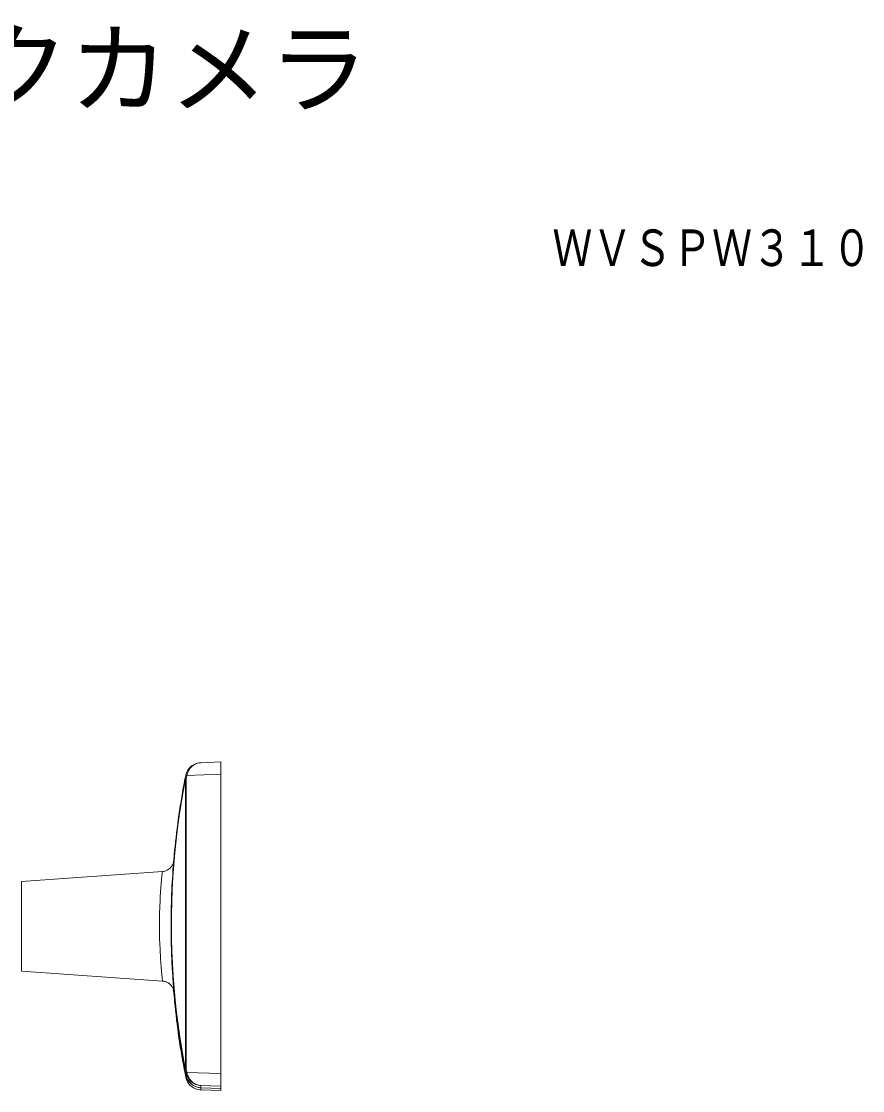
# Model space of a CAD drawing. Units: millimetres, scale not verified. Extents: x -62 to 62, y -56 to 57.
# Drawn here: x 26.6 to 60.32, y 13.9 to 56.74 of the extents above; entities that cross this region are included whole.
import ezdxf
from ezdxf.enums import TextEntityAlignment as Align

# ---------------------------------------------------------------- set-up
doc = ezdxf.new("R2010")
doc.units = ezdxf.units.MM
doc.header["$LTSCALE"] = 0.125
doc.layers.add('0-1_MOJI1', color=7, linetype='Continuous')
doc.layers.add('0-3_TOUROKU', color=7, linetype='Continuous')
doc.layers.add('0-5_GAIKEI', color=1, linetype='Continuous', lineweight=18)
doc.styles.add('ＭＳ ゴシック', font='')
doc.styles.get('ＭＳ ゴシック').set_extended_font_data('MS Gothic')

msp = doc.modelspace()

# ---------------------------------------------------------------- linework, layer by layer
at = {"layer": '0-5_GAIKEI', "color": 7}
for p, q in [((34.5998, 27.0684), (33.7847, 27.0371)), ((34.5998, 27.0684), (34.5998, 13.8975)), ((33.1855, 26.526), (33.1579, 26.3855)), ((26.6002, 22.2829), (32.2522, 22.6782)), ((26.6002, 18.6829), (32.2522, 18.2877)), ((33.1862, 14.4399), (33.1587, 14.5804)), ((34.5998, 13.8975), (33.7854, 13.9288)), ((34.5998, 13.8975), (33.7928, 13.9286))]:
    msp.add_line(p, q, dxfattribs=at)
at = {"layer": '0-5_GAIKEI'}
for p, q in [((34.5998, 26.5757), (33.2346, 26.5232)), ((33.1717, 26.3765), (33.1717, 14.7746)), ((33.1869, 26.5327), (33.1855, 26.526)), ((33.2333, 26.517), (33.2058, 26.3767)), ((33.2058, 26.3767), (33.2058, 14.7748)), ((33.2346, 26.5232), (33.2333, 26.517)), ((26.6002, 22.2829), (26.6002, 18.6829)), ((32.6001, 20.4328), (32.6001, 20.447)), ((32.6001, 20.4288), (32.6002, 20.4012)), ((32.6029, 20.1179), (32.6028, 20.127)), ((32.2522, 18.2879), (32.2522, 18.2877)), ((32.7088, 17.8822), (32.7172, 17.7874)), ((32.7306, 17.6644), (32.7284, 17.705)), ((32.7306, 17.6644), (32.7286, 17.6685)), ((32.7327, 17.6556), (32.7314, 17.6582)), ((32.7344, 17.6233), (32.7322, 17.6639)), ((32.7324, 17.6272), (32.7342, 17.6272)), ((32.7344, 17.6232), (32.7324, 17.6272)), ((32.9091, 16.1512), (32.9832, 15.6626)), ((32.9832, 15.6627), (33.0651, 15.1753)), ((33.0651, 15.1754), (33.155, 14.6894)), ((33.155, 14.6894), (33.1859, 14.532)), ((33.1579, 14.7645), (33.1855, 14.624)), ((33.1855, 14.624), (33.1869, 14.6173)), ((33.1862, 14.4399), (33.1855, 14.624)), ((33.2058, 14.7748), (33.2333, 14.6345)), ((33.2333, 14.6345), (33.2346, 14.6283)), ((33.2346, 14.6283), (34.5998, 14.5767)), ((33.1876, 14.4332), (33.1862, 14.4399)), ((33.3019, 14.2718), (33.3242, 14.2437)), ((33.7922, 14.1002), (33.7925, 14.0144)), ((33.7925, 14.0144), (34.2001, 13.9989)), ((33.7928, 13.9286), (33.7925, 14.0144)), ((34.6001, 13.9851), (34.2001, 14.0003)), ((34.2002, 13.9974), (34.2002, 14.0003)), ((34.6002, 13.9822), (34.2002, 13.9974))]:
    msp.add_line(p, q, dxfattribs=at)
for points in [[(33.7847, 27.0371), (33.724, 27.0312), (33.6639, 27.0185), (33.605, 26.9987), (33.5478, 26.9718), (33.4929, 26.9379), (33.4409, 26.897), (33.3925, 26.8491), (33.352, 26.7992), (33.3159, 26.7439), (33.2848, 26.6836), (33.2594, 26.6191), (33.2453, 26.5717), (33.2346, 26.5232)], [(33.1579, 26.3855), (33.1579, 26.385), (33.158, 26.3846), (33.1586, 26.3836), (33.1611, 26.3814), (33.1717, 26.3765), (33.0815, 25.889), (32.9992, 25.4004), (32.9249, 24.9106), (32.8585, 24.4199), (32.8, 23.9283), (32.7496, 23.436), (32.7071, 22.9431), (32.6726, 22.4498), (32.6461, 21.9561), (32.6276, 21.4623), (32.6171, 20.9684), (32.6146, 20.4745), (32.6201, 19.9809), (32.6336, 19.4876), (32.6551, 18.9947), (32.6846, 18.5024), (32.722, 18.0108), (32.7674, 17.5201), (32.8208, 17.0304), (32.8821, 16.5417), (32.9512, 16.0543), (33.0283, 15.5682), (33.1132, 15.0836), (33.1717, 14.7746), (33.1611, 14.7692), (33.1586, 14.7667), (33.1579, 14.7645)], [(33.2058, 26.3767), (33.1718, 26.3831), (33.1615, 26.385), (33.1579, 26.3855)], [(33.2058, 26.3767), (33.1873, 26.3766), (33.1717, 26.3765)], [(32.2522, 22.6782), (32.252, 22.6775), (32.2455, 22.6219), (32.2173, 22.3398), (32.1923, 22.0407), (32.1684, 21.6822), (32.1581, 21.487), (32.1494, 21.2843), (32.1399, 20.9676), (32.1353, 20.6429), (32.1359, 20.3154), (32.1416, 19.9906), (32.148, 19.7781), (32.1564, 19.571), (32.1778, 19.18), (32.2004, 18.8637), (32.2155, 18.6809), (32.2408, 18.407), (32.252, 18.2904), (32.2522, 18.2879)], [(32.6002, 20.404), (32.6062, 19.9098), (32.6201, 19.4159), (32.6247, 19.2962)], [(32.6002, 20.4012), (32.6024, 20.1365), (32.6069, 19.8739), (32.6134, 19.6149), (32.6219, 19.3615), (32.6437, 18.8813), (32.6691, 18.4555), (32.6866, 18.2062), (32.7118, 17.8817), (32.715, 17.8397), (32.7154, 17.8326)], [(32.7322, 17.6639), (32.7297, 17.6948), (32.7139, 17.8781), (32.6872, 18.2133), (32.6726, 18.4164), (32.6517, 18.7474), (32.6272, 19.2352), (32.6247, 19.2962)], [(32.6247, 19.2944), (32.6355, 19.0514), (32.6497, 18.7806), (32.6655, 18.5217), (32.6979, 18.0727), (32.7242, 17.7566), (32.7284, 17.705)], [(32.7324, 17.6272), (32.732, 17.6302), (32.7128, 17.8347), (32.7086, 17.8829)], [(32.7172, 17.7874), (32.7271, 17.682), (32.7285, 17.6685), (32.7314, 17.6582)], [(32.7344, 17.6233), (32.7847, 17.1316), (32.8429, 16.6409), (32.9091, 16.1512)], [(32.7847, 17.1317), (32.8429, 16.641), (32.9091, 16.1512)], [(33.2058, 14.7748), (33.1663, 14.7667), (33.1596, 14.7651), (33.1581, 14.7647), (33.1579, 14.7645)], [(33.2058, 14.7748), (33.1873, 14.7747), (33.1717, 14.7746)], [(33.2333, 14.6345), (33.1939, 14.6262), (33.1872, 14.6246), (33.1857, 14.6241), (33.1855, 14.624)], [(33.2346, 14.6283), (33.1952, 14.6196), (33.1886, 14.6179), (33.1871, 14.6175), (33.1869, 14.6173)], [(33.2346, 14.6283), (33.2516, 14.5568), (33.2757, 14.4883), (33.3061, 14.4238), (33.3421, 14.3642), (33.3854, 14.3073), (33.4333, 14.2571), (33.4849, 14.2136), (33.5395, 14.1771), (33.5965, 14.1477), (33.6553, 14.1252), (33.7004, 14.1129), (33.7461, 14.1046), (33.7922, 14.1002), (34.5998, 14.0697)], [(33.1859, 14.532), (33.1939, 14.4969), (33.2038, 14.4624), (33.2156, 14.4286), (33.2293, 14.3954), (33.2448, 14.363), (33.2621, 14.3316), (33.2812, 14.3011)], [(33.1939, 14.497), (33.2038, 14.4625), (33.2156, 14.4286), (33.2293, 14.3954), (33.2448, 14.363), (33.2621, 14.3316), (33.2812, 14.3012)], [(33.2812, 14.3012), (33.3019, 14.2718), (33.3242, 14.2437), (33.348, 14.2168), (33.3733, 14.1914), (33.4, 14.1674)], [(33.348, 14.2169), (33.3733, 14.1914), (33.4, 14.1674), (33.428, 14.1449), (33.4572, 14.124), (33.4875, 14.1048), (33.5188, 14.0873), (33.5511, 14.0715), (33.5842, 14.0576), (33.618, 14.0455), (33.6524, 14.0354), (33.6873, 14.0272), (33.7227, 14.0209), (33.7925, 14.0144)], [(33.4572, 14.124), (33.4875, 14.1047), (33.5188, 14.0872), (33.5511, 14.0715), (33.5842, 14.0576), (33.618, 14.0455), (33.6524, 14.0354)], [(33.6873, 14.0271), (33.7227, 14.0209), (33.7925, 14.0144)]]:
    msp.add_lwpolyline(points, dxfattribs=at)
at = {"layer": '0-5_GAIKEI', "color": 7}
for points in [[(32.2522, 22.6782), (32.3004, 22.6839), (32.3479, 22.6943), (32.3941, 22.7093), (32.4386, 22.7286), (32.4811, 22.7522), (32.521, 22.7798), (32.5581, 22.8111), (32.592, 22.8459), (32.6228, 22.8846), (32.6495, 22.9262), (32.6644, 22.9543), (32.6776, 22.9832), (32.6902, 23.0163), (32.7009, 23.0501)], [(32.2522, 18.2877), (32.3071, 18.2793), (32.3343, 18.274), (32.3744, 18.2636), (32.4021, 18.2539), (32.4292, 18.2422), (32.4586, 18.2271), (32.4869, 18.21), (32.5374, 18.1731), (32.5607, 18.1524), (32.5827, 18.1303), (32.6028, 18.1069), (32.6215, 18.0823), (32.6405, 18.0534), (32.6579, 18.0233), (32.6795, 17.9785), (32.6966, 17.9318), (32.7084, 17.8838), (32.7145, 17.8418)]]:
    msp.add_lwpolyline(points, dxfattribs=at)
for centre, radius, start, end in [((33.8073, 26.4036), 0.6337, 99.11395, 168.24311), ((33.8094, 26.3959), 0.6417, 91.53948, 99.18937), ((63.3111, 20.5541), 30.7119, 169.05461, 174.49435), ((63.1857, 20.566), 30.5859, 174.49399, 175.33954), ((63.2385, 20.404), 30.6382, 184.66493, 185.5043), ((63.3085, 20.4119), 30.7086, 185.50634, 190.94671), ((33.8081, 14.5623), 0.6337, 191.7585, 260.88067), ((33.8101, 14.5699), 0.6415, 260.80991, 268.46045)]:
    msp.add_arc(centre, radius, start, end, dxfattribs=at)
at = {"layer": '0-5_GAIKEI'}
for centre, radius, start, end in [((32.9262, 25.0433), 1.5053, 78.23003, 80.08124), ((32.9019, 25.0052), 1.5539, 77.63768, 79.43076), ((63.1857, 20.566), 30.5859, 175.33954, 180.22295), ((62.9984, 20.562), 30.3986, 180.21689, 190.99463), ((64.6129, 20.5627), 32.0131, 180.23238, 180.7797), ((60.8709, 20.526), 28.2709, 180.21348, 180.8277), ((63.1237, 20.5233), 30.5237, 180.22551, 182.30743), ((32.9124, 17.8616), 0.1991, 183.71154, 188.43164), ((39.5719, 18.3799), 6.8803, 184.9402, 185.93454), ((32.7583, 17.7078), 0.03, 185.25735, 194.66139), ((32.7584, 17.6713), 0.03, 185.25474, 205.73911), ((32.7604, 17.6672), 0.03, 185.29824, 202.27665), ((63.3085, 20.4118), 30.7086, 185.50628, 190.9466), ((33.8258, 14.7524), 0.6531, 191.93304, 267.04565), ((33.808, 14.5623), 0.6336, 191.75454, 260.88324)]:
    msp.add_arc(centre, radius, start, end, dxfattribs=at)

# ---------------------------------------------------------------- texts
at = {"layer": '0-1_MOJI1', "style": 'ＭＳ ゴシック'}
msp.add_text('屋外ハウジング一体型ネットワークカメラ', height=2.933, dxfattribs=at).set_placement((-35.5, 52.5), align=Align.BOTTOM_LEFT)
at = {"layer": '0-3_TOUROKU', "style": 'ＭＳ ゴシック', "width": 0.8}
msp.add_text('ＷＶＳＰＷ３１０', height=1.466, dxfattribs=at).set_placement((47.8866, 46.5), align=Align.BOTTOM_LEFT)

doc.saveas('drawing.dxf')
